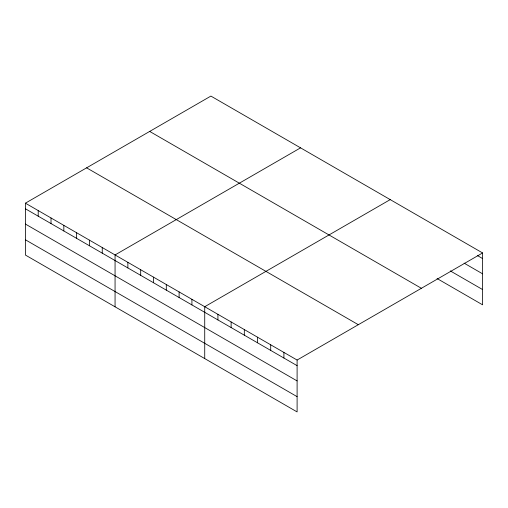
<?xml version="1.0" encoding="UTF-8"?>
<svg xmlns="http://www.w3.org/2000/svg" width="508" height="508" viewBox="0 0 508 508"><rect width="100%" height="100%" fill="white"/><g stroke="black" fill="none" stroke-linecap="round" stroke-linejoin="round"><path stroke-width="0.76" d="M25.4 203.175L297.104 360.045L297.104 411.918L25.4 255.048L25.4 203.175L210.896 96.082L482.6 252.952L482.6 304.825L437.07 278.536M300.558 147.847L115.062 254.94L115.062 306.819M390.22 199.612L204.724 306.711L204.724 358.585M297.104 360.045L482.6 252.952M477.323 255.511L482.6 258.559M464.121 263.157L482.6 273.825M450.266 270.891L482.6 289.554M149.682 131.42L421.386 288.29M86.614 167.837L358.318 324.701M25.4 208.782L297.104 365.652M25.4 224.053L297.104 380.917M25.4 239.782L297.104 396.653M283.909 352.425L283.909 358.032M270.713 344.805L270.713 350.412M257.518 337.185L257.518 342.792M244.316 329.565L244.316 335.172M231.121 321.945L231.121 327.552M217.926 314.325L217.926 319.932M191.916 299.314L191.916 304.921M179.108 291.916L179.108 297.523M166.3 284.524L166.3 290.132M153.492 277.127L153.492 282.734M140.684 269.735L140.684 275.342M127.87 262.338L127.87 267.945M102.254 247.548L102.254 253.155M89.446 240.151L89.446 245.758M76.638 232.753L76.638 238.366M63.83 225.361L63.83 230.969M51.016 217.964L51.016 223.571M38.208 210.572L38.208 216.179"/></g></svg>
